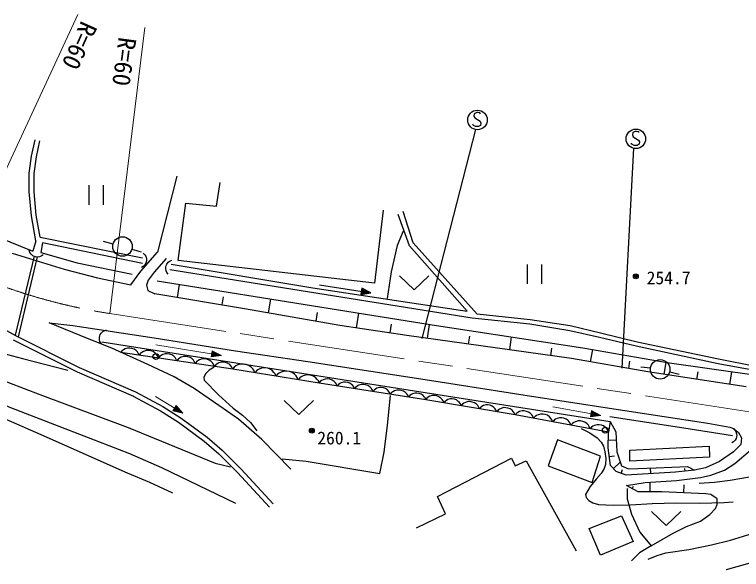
# Model space of a CAD drawing. Units: millimetres, scale not verified. Extents: x 40000 to 680000, y 20000 to 380000.
# Drawn here: x 467455 to 541909, y 244818 to 301628 of the extents above; entities that cross this region are included whole.
import ezdxf
from ezdxf.enums import TextEntityAlignment as Align

# ---------------------------------------------------------------- set-up
doc = ezdxf.new("R2010")
doc.units = ezdxf.units.MM
doc.header["$LTSCALE"] = 1000
doc.linetypes.add('CHAIN', pattern=[18.5, 12, -1.5, 3.5, -1.5])
for name, color, linetype, lineweight in [('S-BGD', 7, 'Continuous', 25), ('S-BGD-EXST', 7, 'Continuous', 25), ('S-BMK', 2, 'CHAIN', 13), ('S-STR-HTXT', 7, 'Continuous', 13)]:
    doc.layers.add(name, color=color, linetype=linetype, lineweight=lineweight)
doc.styles.add('ＭＳ ゴシック', font='')
doc.styles.get('ＭＳ ゴシック').set_extended_font_data('MS Gothic')

msp = doc.modelspace()

# ---------------------------------------------------------------- linework, layer by layer
at = {"layer": 'S-BGD'}
for p, q in [((469199, 287139), (469570, 288797)), ((469692, 287051), (470058, 288689)), ((468965, 285403), (469199, 287139)), ((469464, 285370), (469692, 287051)), ((468965, 283472), (468965, 285403)), ((469464, 283494), (469464, 285370)), ((484081, 285071), (482098, 277313)), ((488156, 282004), (488526, 284426)), ((475057, 284151), (475057, 282155)), ((476576, 282155), (476576, 284151)), ((469180, 281033), (468965, 283472)), ((469675, 281100), (469464, 283494)), ((484207, 276462), (484989, 282332)), ((484989, 282332), (488156, 282004)), ((505226, 281593), (504321, 274122)), ((508291, 278245), (507267, 281449)), ((469649, 278478), (469180, 281033)), ((470090, 278840), (469675, 281100)), ((507897, 277939), (506736, 281142)), ((461462, 280583), (469315, 277407)), ((507267, 279438), (506653, 277973)), ((469649, 278478), (469315, 277407)), ((470090, 278840), (480575, 276722)), ((470333, 278263), (470145, 277267)), ((480575, 276137), (470333, 278263)), ((477548, 278133), (476581, 278386)), ((506653, 277973), (506038, 275280)), ((513805, 271259), (507897, 277939)), ((514848, 270952), (508291, 278245)), ((467213, 277207), (472544, 275557)), ((469019, 277278), (468948, 277456)), ((469146, 277082), (469019, 277278)), ((469321, 276935), (469146, 277082)), ((470145, 277267), (473885, 276199)), ((470381, 277016), (470185, 276888)), ((479474, 277599), (480434, 277319)), ((480391, 275363), (482098, 277313)), ((480638, 277212), (480801, 277044)), ((480801, 277044), (480903, 276882)), ((469482, 276877), (467535, 268789)), ((469774, 276807), (467810, 268649)), ((469484, 276853), (469321, 276935)), ((469598, 276818), (469484, 276853)), ((469779, 276794), (469598, 276818)), ((470006, 276818), (469779, 276794)), ((470185, 276888), (470006, 276818)), ((480903, 276882), (480969, 276664)), ((480966, 276363), (480916, 276188)), ((480979, 276482), (480966, 276363)), ((480969, 276664), (480979, 276482)), ((482975, 276638), (481768, 275259)), ((483065, 276089), (483206, 276268)), ((483206, 276268), (483397, 276403)), ((483397, 276403), (483573, 276480)), ((504321, 274122), (484207, 276462)), ((454036, 276205), (467556, 268777)), ((472544, 275557), (475940, 274679)), ((473885, 276199), (479486, 275037)), ((480635, 275827), (480473, 275725)), ((480804, 275989), (480635, 275827)), ((480916, 276188), (480804, 275989)), ((482941, 275626), (482958, 275808)), ((482974, 275401), (482941, 275626)), ((482958, 275808), (482989, 275923)), ((482989, 275923), (483065, 276089)), ((483345, 275519), (514317, 270577)), ((483482, 276064), (497995, 273645)), ((519950, 276051), (519950, 274056)), ((521469, 274056), (521469, 276051)), ((479371, 273959), (480391, 275363)), ((481768, 275259), (481156, 274422)), ((483051, 275225), (482974, 275401)), ((483186, 275035), (483051, 275225)), ((506038, 275280), (505628, 272554)), ((506893, 274881), (508393, 273445)), ((508393, 273445), (509892, 274881)), ((475940, 274679), (479371, 273959)), ((481156, 274422), (480982, 273916)), ((482048, 274360), (493590, 272520)), ((484132, 272660), (484355, 273992)), ((480982, 273916), (481121, 273392)), ((481121, 273392), (481838, 273043)), ((497995, 273645), (506327, 272384)), ((498686, 273958), (503951, 273137)), ((503012, 273606), (502914, 272975)), ((503043, 273541), (502962, 273028)), ((503073, 273475), (503011, 273081)), ((503951, 273137), (503012, 273606)), ((503832, 273155), (503043, 273541)), ((503103, 273410), (503060, 273134)), ((503713, 273174), (503073, 273475)), ((503595, 273192), (503103, 273410)), ((503133, 273345), (503109, 273187)), ((503476, 273211), (503133, 273345)), ((503164, 273280), (503157, 273240)), ((503318, 273235), (503164, 273280)), ((491012, 271511), (481838, 273043)), ((488719, 271894), (488856, 272713)), ((493590, 272520), (510241, 269862)), ((502914, 272975), (503951, 273137)), ((502962, 273028), (503832, 273155)), ((503011, 273081), (503713, 273174)), ((503060, 273134), (503595, 273192)), ((503109, 273187), (503476, 273211)), ((503157, 273240), (503318, 273235)), ((493454, 271085), (493702, 272502)), ((506327, 272384), (513805, 271259)), ((500779, 269807), (491012, 271511)), ((498337, 270233), (498493, 271125)), ((502495, 269551), (502721, 271062)), ((514317, 270577), (520243, 269964)), ((520277, 270373), (514848, 270952)), ((524375, 269759), (520277, 270373)), ((474923, 268473), (470996, 270072)), ((470996, 270072), (473411, 269801)), ((473411, 269801), (481760, 268540)), ((507642, 268784), (500779, 269807)), ((505926, 269040), (506059, 269925)), ((509749, 268486), (509951, 269908)), ((510241, 269862), (525660, 267510)), ((520243, 269964), (524341, 269282)), ((527482, 269010), (524375, 269759)), ((476183, 268747), (476227, 268858)), ((476227, 268858), (476322, 269014)), ((476322, 269014), (476483, 269175)), ((476483, 269175), (476689, 269286)), ((476689, 269286), (476873, 269342)), ((524493, 266399), (507642, 268784)), ((524341, 269282), (527380, 268601)), ((531239, 268090), (527482, 269010)), ((467331, 268331), (473862, 265042)), ((467556, 268777), (474074, 265494)), ((477428, 267459), (474923, 268473)), ((476144, 268569), (476183, 268747)), ((476149, 268341), (476144, 268569)), ((476205, 268158), (476149, 268341)), ((476316, 267952), (476205, 268158)), ((476393, 268134), (509497, 262925)), ((481760, 268540), (490087, 267189)), ((513961, 267890), (514079, 268715)), ((518174, 267293), (518363, 268623)), ((527380, 268601), (531136, 267715)), ((539571, 266351), (531239, 268090)), ((481106, 265815), (477428, 267459)), ((478608, 267313), (478479, 267217)), ((478775, 267403), (478608, 267313)), ((479018, 267482), (478775, 267403)), ((479249, 267485), (479018, 267482)), ((479474, 267452), (479249, 267485)), ((479694, 267380), (479474, 267452)), ((479902, 267234), (479694, 267380)), ((522387, 266697), (522496, 267468)), ((525660, 267510), (534299, 266011)), ((526448, 266058), (526671, 267335)), ((531136, 267715), (539536, 265908)), ((478479, 267217), (478338, 267047)), ((489804, 265328), (478356, 267044)), ((480036, 267099), (479902, 267234)), ((480131, 266970), (480036, 267099)), ((480216, 266765), (480131, 266970)), ((480364, 266945), (480216, 266765)), ((480501, 267046), (480364, 266945)), ((480677, 267140), (480501, 267046)), ((480932, 267223), (480677, 267140)), ((481175, 267227), (480932, 267223)), ((481412, 267191), (481175, 267227)), ((481643, 267116), (481412, 267191)), ((481863, 266962), (481643, 267116)), ((482003, 266820), (481863, 266962)), ((482104, 266684), (482003, 266820)), ((482193, 266469), (482104, 266684)), ((482334, 266640), (482193, 266469)), ((482463, 266735), (482334, 266640)), ((482631, 266825), (482463, 266735)), ((482873, 266904), (482631, 266825)), ((483104, 266908), (482873, 266904)), ((483329, 266874), (483104, 266908)), ((483549, 266803), (483329, 266874)), ((483757, 266656), (483549, 266803)), ((483891, 266521), (483757, 266656)), ((484751, 266622), (484509, 266544)), ((484982, 266626), (484751, 266622)), ((485207, 266592), (484982, 266626)), ((485427, 266521), (485207, 266592)), ((490087, 267189), (497512, 266108)), ((483791, 264531), (481106, 265815)), ((483987, 266392), (483891, 266521)), ((484071, 266188), (483987, 266392)), ((484212, 266358), (484071, 266188)), ((484342, 266454), (484212, 266358)), ((484509, 266544), (484342, 266454)), ((485636, 266375), (485427, 266521)), ((485769, 266240), (485636, 266375)), ((485865, 266111), (485769, 266240)), ((485949, 265906), (485865, 266111)), ((486097, 266086), (485949, 265906)), ((486234, 266186), (486097, 266086)), ((486410, 266281), (486234, 266186)), ((486665, 266364), (486410, 266281)), ((486908, 266368), (486665, 266364)), ((487145, 266332), (486908, 266368)), ((487377, 266257), (487145, 266332)), ((487596, 266103), (487377, 266257)), ((487736, 265961), (487596, 266103)), ((487837, 265825), (487736, 265961)), ((487926, 265610), (487837, 265825)), ((488197, 265876), (488067, 265780)), ((488364, 265966), (488197, 265876)), ((488606, 266045), (488364, 265966)), ((488837, 266048), (488606, 266045)), ((489063, 266015), (488837, 266048)), ((489282, 265943), (489063, 266015)), ((489491, 265797), (489282, 265943)), ((490622, 265846), (490328, 265754)), ((490902, 265846), (490622, 265846)), ((491174, 265802), (490902, 265846)), ((491439, 265712), (491174, 265802)), ((497512, 266108), (510415, 264126)), ((532313, 265035), (524493, 266399)), ((530358, 265376), (530492, 266144)), ((533992, 264780), (534183, 266031)), ((534299, 266011), (560703, 262219)), ((539536, 265908), (543463, 265193)), ((543361, 265602), (539571, 266351)), ((474074, 265494), (479831, 263001)), ((488067, 265780), (487926, 265610)), ((489624, 265662), (489491, 265797)), ((489720, 265533), (489624, 265662)), ((489804, 265328), (489720, 265533)), ((489965, 265535), (489792, 265330)), ((498670, 263878), (489804, 265328)), ((490124, 265648), (489965, 265535)), ((490328, 265754), (490124, 265648)), ((491689, 265532), (491439, 265712)), ((491848, 265366), (491689, 265532)), ((491962, 265208), (491848, 265366)), ((492061, 264959), (491962, 265208)), ((492227, 265154), (492061, 264959)), ((492378, 265263), (492227, 265154)), ((492573, 265365), (492378, 265263)), ((492855, 265452), (492573, 265365)), ((493122, 265453), (492855, 265452)), ((493383, 265410), (493122, 265453)), ((493636, 265324), (493383, 265410)), ((493875, 265152), (493636, 265324)), ((494028, 264993), (493875, 265152)), ((495061, 265119), (494767, 265028)), ((495341, 265120), (495061, 265119)), ((495613, 265075), (495341, 265120)), ((495878, 264986), (495613, 265075)), ((532593, 265418), (531600, 265531)), ((534556, 265063), (535526, 264821)), ((540710, 263757), (540909, 265062)), ((473862, 265042), (479632, 262543)), ((485868, 263360), (483791, 264531)), ((494136, 264842), (494028, 264993)), ((494231, 264604), (494136, 264842)), ((494404, 264808), (494231, 264604)), ((494563, 264922), (494404, 264808)), ((494767, 265028), (494563, 264922)), ((496128, 264805), (495878, 264986)), ((496287, 264640), (496128, 264805)), ((496401, 264481), (496287, 264640)), ((496500, 264233), (496401, 264481)), ((496666, 264428), (496500, 264233)), ((496817, 264537), (496666, 264428)), ((497012, 264638), (496817, 264537)), ((497294, 264725), (497012, 264638)), ((497561, 264726), (497294, 264725)), ((497822, 264684), (497561, 264726)), ((498075, 264598), (497822, 264684)), ((498314, 264425), (498075, 264598)), ((498466, 264267), (498314, 264425)), ((499306, 264316), (499064, 264239)), ((499537, 264319), (499306, 264316)), ((499763, 264284), (499537, 264319)), ((542389, 263502), (532313, 265035)), ((537351, 264269), (537468, 265034)), ((498575, 264115), (498466, 264267)), ((498670, 263878), (498575, 264115)), ((498766, 264054), (498624, 263885)), ((509589, 262189), (498670, 263878)), ((498896, 264149), (498766, 264054)), ((499064, 264239), (498896, 264149)), ((499982, 264212), (499763, 264284)), ((500190, 264064), (499982, 264212)), ((500322, 263929), (500190, 264064)), ((500418, 263799), (500322, 263929)), ((500501, 263594), (500418, 263799)), ((500635, 263755), (500501, 263594)), ((500759, 263845), (500635, 263755)), ((500917, 263930), (500759, 263845)), ((501147, 264003), (500917, 263930)), ((501366, 264006), (501147, 264003)), ((501580, 263973), (501366, 264006)), ((501787, 263904), (501580, 263973)), ((501984, 263765), (501787, 263904)), ((502110, 263636), (501984, 263765)), ((502200, 263513), (502110, 263636)), ((502551, 263584), (502421, 263489)), ((502719, 263673), (502551, 263584)), ((502961, 263751), (502719, 263673)), ((503192, 263754), (502961, 263751)), ((503417, 263719), (503192, 263754)), ((503637, 263646), (503417, 263719)), ((503845, 263499), (503637, 263646)), ((510415, 264126), (520412, 262572)), ((479831, 263001), (482654, 261500)), ((488395, 261603), (485868, 263360)), ((502279, 263319), (502200, 263513)), ((502421, 263489), (502279, 263319)), ((503977, 263364), (503845, 263499)), ((504072, 263234), (503977, 263364)), ((504156, 263029), (504072, 263234)), ((504290, 263190), (504156, 263029)), ((504413, 263280), (504290, 263190)), ((504572, 263364), (504413, 263280)), ((504802, 263438), (504572, 263364)), ((505021, 263440), (504802, 263438)), ((505234, 263407), (505021, 263440)), ((505442, 263339), (505234, 263407)), ((505639, 263199), (505442, 263339)), ((505765, 263071), (505639, 263199)), ((505855, 262948), (505765, 263071)), ((505934, 262754), (505855, 262948)), ((506076, 262924), (505934, 262754)), ((506206, 263019), (506076, 262924)), ((506373, 263108), (506206, 263019)), ((506616, 263186), (506373, 263108)), ((506847, 263188), (506616, 263186)), ((507072, 263153), (506847, 263188)), ((507292, 263081), (507072, 263153)), ((507499, 262934), (507292, 263081)), ((507632, 262798), (507499, 262934)), ((508457, 262873), (508227, 262799)), ((508676, 262875), (508457, 262873)), ((508889, 262842), (508676, 262875)), ((509097, 262774), (508889, 262842)), ((509497, 262925), (528467, 259976)), ((479596, 262561), (482402, 261069)), ((495069, 262109), (496568, 260673)), ((496568, 260673), (498068, 262109)), ((505667, 259587), (505963, 262633)), ((507727, 262669), (507632, 262798)), ((507811, 262464), (507727, 262669)), ((507945, 262625), (507811, 262464)), ((508068, 262715), (507945, 262625)), ((508227, 262799), (508068, 262715)), ((509294, 262634), (509097, 262774)), ((509420, 262506), (509294, 262634)), ((509510, 262383), (509420, 262506)), ((509589, 262189), (509510, 262383)), ((509696, 262363), (509551, 262195)), ((518717, 260643), (509589, 262189)), ((509827, 262456), (509696, 262363)), ((509996, 262543), (509827, 262456)), ((510240, 262617), (509996, 262543)), ((510471, 262616), (510240, 262617)), ((510695, 262578), (510471, 262616)), ((510914, 262503), (510695, 262578)), ((511119, 262353), (510914, 262503)), ((511250, 262215), (511119, 262353)), ((511343, 262084), (511250, 262215)), ((511424, 261878), (511343, 262084)), ((511685, 262125), (511560, 262037)), ((511845, 262207), (511685, 262125)), ((512076, 262278), (511845, 262207)), ((512295, 262277), (512076, 262278)), ((512508, 262241), (512295, 262277)), ((512714, 262169), (512508, 262241)), ((512909, 262027), (512714, 262169)), ((520412, 262572), (529962, 261085)), ((482654, 261500), (484523, 260313)), ((490403, 260207), (488395, 261603)), ((511560, 262037), (511424, 261878)), ((513033, 261897), (512909, 262027)), ((513121, 261773), (513033, 261897)), ((513198, 261578), (513121, 261773)), ((513342, 261745), (513198, 261578)), ((513473, 261839), (513342, 261745)), ((513642, 261925), (513473, 261839)), ((513886, 261999), (513642, 261925)), ((514117, 261999), (513886, 261999)), ((514342, 261961), (514117, 261999)), ((514560, 261885), (514342, 261961)), ((514766, 261735), (514560, 261885)), ((514896, 261597), (514766, 261735)), ((514990, 261466), (514896, 261597)), ((515070, 261260), (514990, 261466)), ((515207, 261419), (515070, 261260)), ((515331, 261508), (515207, 261419)), ((515491, 261590), (515331, 261508)), ((515722, 261660), (515491, 261590)), ((515941, 261659), (515722, 261660)), ((516154, 261623), (515941, 261659)), ((516361, 261552), (516154, 261623)), ((516556, 261410), (516361, 261552)), ((516679, 261279), (516556, 261410)), ((517532, 261382), (517288, 261308)), ((517763, 261381), (517532, 261382)), ((517988, 261343), (517763, 261381)), ((518206, 261268), (517988, 261343)), ((482402, 261069), (484240, 259902)), ((516768, 261155), (516679, 261279)), ((516844, 260960), (516768, 261155)), ((516988, 261128), (516844, 260960)), ((517120, 261221), (516988, 261128)), ((517288, 261308), (517120, 261221)), ((518412, 261117), (518206, 261268)), ((518543, 260980), (518412, 261117)), ((518636, 260849), (518543, 260980)), ((518717, 260643), (518636, 260849)), ((528277, 258882), (518717, 260643)), ((518888, 260804), (518742, 260638)), ((519021, 260895), (518888, 260804)), ((519191, 260979), (519021, 260895)), ((519436, 261050), (519191, 260979)), ((519667, 261046), (519436, 261050)), ((519891, 261005), (519667, 261046)), ((520108, 260926), (519891, 261005)), ((520312, 260773), (520108, 260926)), ((520440, 260634), (520312, 260773)), ((520532, 260501), (520440, 260634)), ((521082, 260653), (520903, 260565)), ((521340, 260728), (521082, 260653)), ((521583, 260723), (521340, 260728)), ((521819, 260680), (521583, 260723)), ((522048, 260597), (521819, 260680)), ((522262, 260436), (522048, 260597)), ((529962, 261085), (538470, 259779)), ((484240, 259902), (486872, 257964)), ((484523, 260313), (487183, 258355)), ((492795, 258112), (490403, 260207)), ((520609, 260294), (520532, 260501)), ((520764, 260469), (520609, 260294)), ((520903, 260565), (520764, 260469)), ((522397, 260289), (522262, 260436)), ((522494, 260150), (522397, 260289)), ((522575, 259932), (522494, 260150)), ((522722, 260098), (522575, 259932)), ((522855, 260189), (522722, 260098)), ((523025, 260273), (522855, 260189)), ((523269, 260344), (523025, 260273)), ((523501, 260340), (523269, 260344)), ((523725, 260298), (523501, 260340)), ((523942, 260220), (523725, 260298)), ((524145, 260067), (523942, 260220)), ((524274, 259927), (524145, 260067)), ((524365, 259795), (524274, 259927)), ((524737, 259858), (524597, 259762)), ((524916, 259947), (524737, 259858)), ((525174, 260021), (524916, 259947)), ((525417, 260017), (525174, 260021)), ((525653, 259974), (525417, 260017)), ((525881, 259891), (525653, 259974)), ((526096, 259730), (525881, 259891)), ((528467, 259976), (528277, 258882)), ((528437, 260475), (536020, 259308)), ((528467, 259976), (529051, 258902)), ((505311, 256836), (505667, 259587)), ((524443, 259588), (524365, 259795)), ((524597, 259762), (524443, 259588)), ((526231, 259583), (526096, 259730)), ((526327, 259444), (526231, 259583)), ((526409, 259226), (526327, 259444)), ((526555, 259391), (526409, 259226)), ((526688, 259483), (526555, 259391)), ((526858, 259567), (526688, 259483)), ((527103, 259638), (526858, 259567)), ((527334, 259634), (527103, 259638)), ((527558, 259592), (527334, 259634)), ((527775, 259514), (527558, 259592)), ((527979, 259361), (527775, 259514)), ((528108, 259221), (527979, 259361)), ((528199, 259089), (528108, 259221)), ((536020, 259308), (541000, 258518)), ((538470, 259779), (540704, 259374)), ((540704, 259374), (541110, 259238)), ((541083, 259261), (541245, 259093)), ((541110, 259238), (541607, 258856)), ((528277, 258882), (528199, 259089)), ((528251, 257267), (528277, 258882)), ((529051, 258902), (529131, 256868)), ((541245, 259093), (541348, 258931)), ((541348, 258931), (541414, 258713)), ((541411, 258412), (541361, 258237)), ((541424, 258531), (541411, 258412)), ((541414, 258713), (541424, 258531)), ((541607, 258856), (541900, 258293)), ((486872, 257964), (488390, 256671)), ((487183, 258355), (488731, 257036)), ((495752, 255094), (492795, 258112)), ((523082, 258101), (522103, 255431)), ((527487, 256414), (523082, 258101)), ((528264, 258074), (529084, 258061)), ((541080, 257876), (540917, 257774)), ((541249, 258038), (541080, 257876)), ((541832, 257617), (541088, 256851)), ((541361, 258237), (541249, 258038)), ((541900, 258293), (541832, 257617)), ((488731, 257036), (490656, 255078)), ((528491, 255471), (528251, 257267)), ((529131, 256868), (529610, 255431)), ((530490, 257027), (538605, 257426)), ((530490, 255910), (530490, 257027)), ((538605, 257426), (538645, 256309)), ((541244, 255671), (542843, 257027)), ((488390, 256671), (490294, 254733)), ((494879, 256156), (497309, 255889)), ((504867, 254647), (505311, 256836)), ((510771, 252303), (518343, 256224)), ((518343, 256224), (518748, 255416)), ((526606, 253728), (527487, 256414)), ((528371, 256369), (528903, 256440)), ((538645, 256309), (530490, 255910)), ((541088, 256851), (539643, 255883)), ((497309, 255889), (504867, 254647)), ((518748, 255416), (519867, 255938)), ((519867, 255938), (524963, 246718)), ((522103, 255431), (526606, 253728)), ((529091, 254833), (528491, 255471)), ((528791, 255152), (529486, 255803)), ((529610, 255431), (530330, 255112)), ((539643, 255883), (538222, 255207)), ((540165, 254992), (541244, 255671)), ((490294, 254733), (493578, 251198)), ((490656, 255078), (493945, 251537)), ((530090, 254474), (529091, 254833)), ((529590, 254653), (529737, 255060)), ((535167, 254793), (530090, 254474)), ((530330, 255112), (533168, 255232)), ((532629, 254633), (532593, 255207)), ((533168, 255232), (536367, 255351)), ((537093, 254982), (535167, 254793)), ((536130, 254887), (536103, 255159)), ((536367, 255351), (537093, 254982)), ((538222, 255207), (537093, 254982)), ((538765, 254474), (540165, 254992)), ((532049, 253715), (535247, 253915)), ((535247, 253915), (537726, 254234)), ((537726, 254234), (538765, 254474)), ((530130, 253396), (532049, 253715)), ((531329, 252758), (530130, 253396)), ((530730, 253077), (530864, 253328)), ((532549, 252758), (532549, 253747)), ((536007, 252658), (536043, 253476)), ((530210, 253117), (530210, 252040)), ((533768, 252758), (531329, 252758)), ((538246, 252558), (533768, 252758)), ((538765, 252479), (538246, 252558)), ((539405, 252040), (538765, 252479)), ((511605, 250520), (510771, 252303)), ((530210, 252040), (530650, 250484)), ((539405, 251481), (539405, 252040)), ((538685, 250444), (539245, 251042)), ((539245, 251042), (539405, 251481)), ((508629, 249071), (511605, 250520)), ((526300, 249006), (529606, 250306)), ((529606, 250306), (530820, 247669)), ((530650, 250484), (531489, 248648)), ((532709, 250763), (534208, 249326)), ((534208, 249326), (535707, 250763)), ((537726, 249765), (538685, 250444)), ((536287, 249207), (537726, 249765)), ((527487, 246267), (526300, 249006)), ((534927, 248529), (536287, 249207)), ((531489, 248648), (532649, 247252)), ((532649, 247252), (534927, 248529)), ((530820, 247669), (527487, 246267)), ((532649, 247252), (531449, 246534)), ((531449, 246534), (530650, 245696))]:
    msp.add_line(p, q, dxfattribs=at)
for points in [[(451641, 274507), (460077, 269916), (462740, 268536), (465278, 267343), (466734, 266832), (468276, 266400), (472898, 265220)], [(445972, 273688), (454631, 269400), (463524, 265353), (466839, 263956), (470029, 262722), (479077, 259344), (488002, 255692), (489577, 255322)], [(442563, 272847), (451234, 268631), (455002, 266752), (458826, 264957), (462908, 263138), (467049, 261408), (476044, 257919), (479214, 256673), (482497, 255267), (490101, 251590)], [(483653, 252612), (481303, 253720), (479029, 254679), (470172, 258592), (461568, 262371), (452827, 266123), (444124, 270022), (440510, 271652)], [(487915, 265532), (487398, 265221), (487025, 264852), (486856, 264478), (486888, 264203), (488348, 262690), (489837, 261346), (490815, 260621), (491635, 259853), (492271, 259025)], [(525493, 259261), (526384, 258810), (527129, 258295), (527545, 257856), (527775, 257448), (527932, 256869), (528005, 256175), (527973, 255569), (527851, 255152), (527539, 254645), (527033, 254059), (526405, 253300), (525932, 252483), (525997, 252183), (526284, 251877), (526694, 251632), (527273, 251465), (528756, 251395), (530535, 251431), (532769, 251585), (535207, 251648), (537606, 251605), (540124, 251664), (541050, 251751)], [(537566, 253636), (539162, 253751), (540751, 253972), (542721, 254317), (544750, 254559), (547001, 254706), (549399, 254759), (551915, 254633), (554360, 254411), (555157, 254292), (556076, 254035), (556965, 253592), (557915, 252997), (559474, 252080)], [(532369, 245855), (533290, 246250), (534153, 246515), (536524, 246871), (538845, 247332), (540786, 247812), (542553, 248351), (545007, 249204), (547345, 249892), (549400, 250164), (551793, 250366), (552755, 250324), (553944, 250157), (555339, 249877), (556756, 249486), (557505, 249199), (558289, 248751), (559114, 248090)], [(540365, 244818), (549715, 247437), (550911, 247793), (552113, 248023), (553477, 248090), (554879, 248039), (555596, 247930), (556555, 247637), (557130, 247355), (557948, 246787), (558755, 246095)]]:
    msp.add_lwpolyline(points, dxfattribs=at)
for centre, major_axis in [((478515, 277880), (1000, 0)), ((531089, 274832), (250, 0)), ((531089, 274832), (150, 0)), ((531089, 274832), (50, 0)), ((481930, 266617), (300, 0)), ((533586, 265304), (1000, 0)), ((497902, 259025), (250, 0)), ((497902, 259025), (150, 0)), ((527965, 259083), (300, 0)), ((497902, 259025), (50, 0))]:
    msp.add_ellipse(centre, major_axis=major_axis, ratio=0.998023, dxfattribs=at)
at = {"layer": 'S-BGD-EXST'}
for p, q in [((514548, 291478), (514508, 291238)), ((514508, 291238), (514588, 291039)), ((514788, 291597), (514548, 291478)), ((514948, 291597), (514788, 291597)), ((515108, 291558), (514948, 291597)), ((515188, 291478), (515108, 291558)), ((514468, 290281), (514388, 290400)), ((514588, 291039), (515148, 290720)), ((515148, 290720), (515228, 290520)), ((515228, 290520), (515188, 290281)), ((514674, 289871), (509179, 268450)), ((514708, 290161), (514468, 290281)), ((514988, 290161), (514708, 290161)), ((515188, 290281), (514988, 290161)), ((531015, 289662), (530775, 289542)), ((531175, 289662), (531015, 289662)), ((531335, 289622), (531175, 289662)), ((530775, 289542), (530735, 289303)), ((530735, 289303), (530815, 289103)), ((530815, 289103), (531375, 288784)), ((531415, 289542), (531335, 289622)), ((530695, 288345), (530615, 288465)), ((530935, 288225), (530695, 288345)), ((531215, 288225), (530935, 288225)), ((531415, 288345), (531215, 288225)), ((531375, 288784), (531455, 288584)), ((531455, 288584), (531415, 288345)), ((530836, 287936), (529673, 265418))]:
    msp.add_line(p, q, dxfattribs=at)
for centre in [(514868, 290839), (531095, 288904)]:
    msp.add_ellipse(centre, major_axis=(1000, 0), ratio=0.998023, dxfattribs=at)
at = {"layer": 'S-BMK'}
msp.add_line((477219, 271013), (559268, 258413), dxfattribs=at)
msp.add_ellipse((486542, 330142), major_axis=(59975, 0), ratio=0.998023, start_param=4.303869, end_param=4.556301, dxfattribs=at)
at = {"layer": 'S-STR-HTXT'}
for p, q in [((462225, 276520), (473950, 301628)), ((477219, 271013), (480800, 300299)), ((481922, 267825), (488643, 266731)), ((487708, 267206), (487605, 266576)), ((487605, 266576), (488643, 266731)), ((487737, 267141), (487654, 266629)), ((487654, 266629), (488524, 266750)), ((487767, 267075), (487703, 266681)), ((487703, 266681), (488406, 266769)), ((488643, 266731), (487708, 267206)), ((488524, 266750), (487737, 267141)), ((487797, 267010), (487752, 266734)), ((487752, 266734), (488287, 266788)), ((488406, 266769), (487767, 267075)), ((488287, 266788), (487797, 267010)), ((487827, 266944), (487801, 266787)), ((487801, 266787), (488169, 266808)), ((488169, 266808), (487827, 266944)), ((487857, 266879), (487850, 266839)), ((487850, 266839), (488011, 266833)), ((488011, 266833), (487857, 266879)), ((481905, 262536), (484698, 260822)), ((484014, 261616), (483679, 261072)), ((484017, 261544), (483744, 261103)), ((484019, 261473), (483810, 261133)), ((484022, 261401), (483875, 261163)), ((484698, 260822), (484014, 261616)), ((484596, 260885), (484017, 261544)), ((484494, 260947), (484019, 261473)), ((484391, 261010), (484022, 261401)), ((522590, 261454), (527494, 260588)), ((483679, 261072), (484698, 260822)), ((483744, 261103), (484596, 260885)), ((483810, 261133), (484494, 260947)), ((483875, 261163), (484391, 261010)), ((484025, 261329), (483941, 261193)), ((483941, 261193), (484289, 261073)), ((484027, 261257), (484006, 261223)), ((484006, 261223), (484153, 261156)), ((484289, 261073), (484025, 261329)), ((484153, 261156), (484027, 261257)), ((526566, 261077), (526454, 260448)), ((526595, 261011), (526504, 260500)), ((526504, 260500), (527376, 260609)), ((526623, 260945), (526554, 260552)), ((526554, 260552), (527258, 260630)), ((527494, 260588), (526566, 261077)), ((527376, 260609), (526595, 261011)), ((526652, 260879), (526604, 260604)), ((526604, 260604), (527140, 260651)), ((527258, 260630), (526623, 260945)), ((527140, 260651), (526652, 260879)), ((526681, 260813), (526653, 260656)), ((526653, 260656), (527022, 260672)), ((527022, 260672), (526681, 260813)), ((526710, 260747), (526703, 260708)), ((526703, 260708), (526864, 260700)), ((526864, 260700), (526710, 260747)), ((526454, 260448), (527494, 260588))]:
    msp.add_line(p, q, dxfattribs=at)

# ---------------------------------------------------------------- texts
at = {"layer": 'S-STR-HTXT', "style": 'ＭＳ ゴシック'}
for rotation, p in [(245.758, (473804, 301314)), (262.185, (477587, 299468))]:
    msp.add_text('R=60', height=1833, rotation=rotation, dxfattribs=at).set_placement(p, align=Align.BOTTOM_LEFT)
for s, p in [('254.7', (532199, 273614)), ('260.1', (498465, 257220))]:
    msp.add_text(s, height=1320, dxfattribs=at).set_placement(p, align=Align.BOTTOM_LEFT)

doc.saveas('drawing.dxf')
